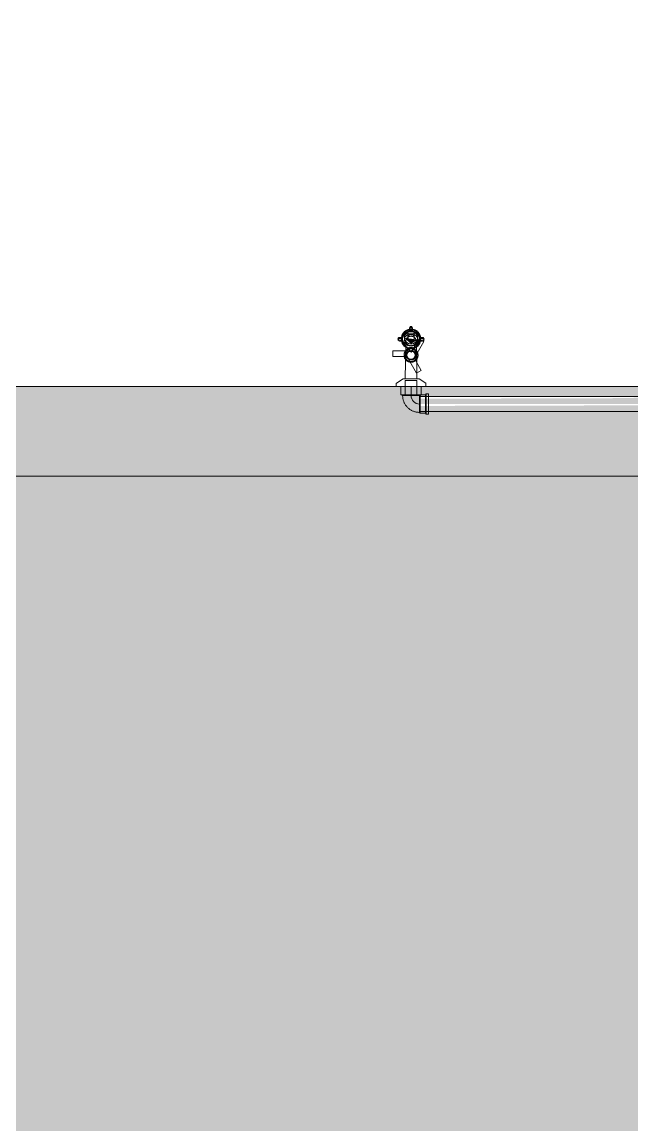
# Model space of a CAD drawing. Header units: metres. Extents: x -1 to 106, y -6 to 62.
# Drawn here: x 38.483 to 39.502, y 3.686 to 5.529 of the extents above; entities that cross this region are included whole.
import ezdxf

# ---------------------------------------------------------------- set-up
doc = ezdxf.new("R2010")
doc.units = ezdxf.units.M
for name, color, linetype, lineweight in [('A-DETL', 7, 'Continuous', 5), ('A-DETL-GENF', 7, 'Continuous', 5), ('ARQ-PAR', 7, 'Continuous', 5), ('P-PIPE', 7, 'Continuous', 5), ('P-PIPE-CNTR', 7, 'Continuous', 5), ('P-SANR-FIXT', 7, 'Continuous', 5)]:
    doc.layers.add(name, color=color, linetype=linetype, lineweight=lineweight)
doc.layers.add('ARQ_1100_BASE_TÉRREO_GARAGEM_dwg', color=7, linetype='Continuous', lineweight=5, true_color=0x767676)

# ---------------------------------------------------------------- blocks, each defined once
blk = doc.blocks.new('Celite_One_Torneira de Parede para Tanque e Jardim_B5007CKCR3 - Torneira de parede - B5007CKCR3-765235-TÉRREO 1_20')
at = {"layer": 'P-SANR-FIXT', "true_color": 0xf4f4f4, "transparency": 33554560}
blk.add_hatch(color=7, dxfattribs=at).paths.add_polyline_path([(39.1326, 4.9907), (39.1432, 4.9983), (39.1216, 5.001)])
at = {"layer": 'P-SANR-FIXT'}
for p, q in [((39.1302, 5.0145), (39.1302, 5.0179)), ((39.1302, 5.0162), (39.1302, 5.0127)), ((39.1302, 5.0127), (39.1302, 5.0145)), ((39.1351, 5.0179), (39.1351, 5.0145)), ((39.1351, 5.0127), (39.1351, 5.0162)), ((39.1351, 5.0145), (39.1351, 5.0127)), ((39.1133, 5.002), (39.1169, 5.002)), ((39.1169, 5.0003), (39.1133, 5.0003)), ((39.1169, 4.9974), (39.1133, 4.9974)), ((39.1133, 4.9957), (39.1169, 4.9957)), ((39.1167, 5.0005), (39.1167, 4.9997)), ((39.1167, 4.998), (39.1167, 4.9977)), ((39.1169, 5.002), (39.1169, 5.0003)), ((39.1169, 4.9957), (39.1169, 4.9974)), ((39.1181, 5.001), (39.1181, 4.9977)), ((39.1271, 5.011), (39.1271, 5.0016)), ((39.1461, 4.9996), (39.1347, 4.9798)), ((39.1381, 5.0016), (39.1381, 5.011)), ((39.1405, 4.9718), (39.1539, 4.9951)), ((39.1539, 4.9951), (39.1461, 4.9996)), ((39.1539, 4.9951), (39.1461, 4.9996)), ((39.1471, 4.9977), (39.1471, 5.001)), ((39.1483, 5.0003), (39.1483, 5.002)), ((39.1483, 5.002), (39.152, 5.002)), ((39.152, 5.0003), (39.1483, 5.0003)), ((39.1483, 4.9974), (39.1483, 4.9957)), ((39.152, 4.9974), (39.1483, 4.9974)), ((39.1483, 4.9957), (39.152, 4.9957)), ((39.1485, 4.9997), (39.1485, 5.0005)), ((39.1485, 4.9977), (39.1485, 4.998)), ((39.129, 4.9792), (39.1021, 4.9792)), ((39.1021, 4.9792), (39.1021, 4.9702)), ((39.1021, 4.9792), (39.1021, 4.9702)), ((39.1302, 4.985), (39.1302, 4.9833)), ((39.1302, 4.9816), (39.1302, 4.985)), ((39.1302, 4.9833), (39.1302, 4.9798)), ((39.1351, 4.9833), (39.1351, 4.985)), ((39.1351, 4.985), (39.1351, 4.9816)), ((39.1351, 4.9798), (39.1351, 4.9833)), ((39.1021, 4.9702), (39.125, 4.9702)), ((39.1284, 4.9655), (39.1418, 4.9423)), ((39.1496, 4.9468), (39.1382, 4.9666)), ((39.1418, 4.9423), (39.1496, 4.9468)), ((39.1418, 4.9423), (39.1496, 4.9468)), ((39.1076, 4.9245), (39.1076, 4.92)), ((39.1193, 4.9326), (39.1081, 4.9253)), ((39.1193, 4.9326), (39.146, 4.9326)), ((39.1193, 4.9326), (39.146, 4.9326)), ((39.1226, 4.93), (39.1226, 4.905)), ((39.1426, 4.93), (39.1226, 4.93)), ((39.1426, 4.93), (39.1226, 4.93)), ((39.1426, 4.905), (39.1426, 4.93)), ((39.1572, 4.9253), (39.146, 4.9326)), ((39.1576, 4.92), (39.1576, 4.9245)), ((39.1576, 4.92), (39.1076, 4.92)), ((39.1076, 4.92), (39.1576, 4.92)), ((39.1096, 4.92), (39.1556, 4.92)), ((39.1096, 4.92), (39.1556, 4.92)), ((39.1226, 4.905), (39.1426, 4.905)), ((39.1226, 4.905), (39.1426, 4.905))]:
    blk.add_line(p, q, dxfattribs=at)
at = {"layer": 'P-SANR-FIXT', "flags": 128}
for points in [[(39.1326, 5.0156), (39.132, 5.0156), (39.1314, 5.0156), (39.1307, 5.0155), (39.1301, 5.0154), (39.1295, 5.0153), (39.1289, 5.0152), (39.1283, 5.015), (39.1277, 5.0149), (39.1271, 5.0147), (39.1265, 5.0144), (39.1259, 5.0142), (39.1254, 5.0139), (39.1248, 5.0137), (39.1243, 5.0134), (39.1237, 5.013), (39.1232, 5.0127), (39.1227, 5.0123), (39.1222, 5.0119), (39.1218, 5.0115), (39.1213, 5.0111), (39.1209, 5.0107), (39.1204, 5.0102), (39.1201, 5.0097), (39.1197, 5.0092), (39.1193, 5.0087), (39.119, 5.0082), (39.1187, 5.0077), (39.1184, 5.0072), (39.1181, 5.0066), (39.1179, 5.006), (39.1176, 5.0055), (39.1174, 5.0049), (39.1173, 5.0043), (39.1171, 5.0037), (39.117, 5.0031), (39.1169, 5.0025), (39.1168, 5.0019), (39.1168, 5.0013), (39.1167, 5.0007), (39.1167, 5.0005)], [(39.1485, 5.0005), (39.1485, 5.0011), (39.1484, 5.0017), (39.1484, 5.0023), (39.1483, 5.0029), (39.1482, 5.0035), (39.148, 5.0041), (39.1479, 5.0047), (39.1477, 5.0053), (39.1474, 5.0059), (39.1472, 5.0065), (39.1469, 5.007), (39.1467, 5.0076), (39.1463, 5.0081), (39.146, 5.0086), (39.1457, 5.0091), (39.1453, 5.0096), (39.1449, 5.0101), (39.1445, 5.0105), (39.144, 5.011), (39.1436, 5.0114), (39.1431, 5.0118), (39.1427, 5.0122), (39.1422, 5.0126), (39.1416, 5.0129), (39.1411, 5.0133), (39.1406, 5.0136), (39.14, 5.0139), (39.1395, 5.0141), (39.1389, 5.0144), (39.1383, 5.0146), (39.1377, 5.0148), (39.1371, 5.015), (39.1365, 5.0152), (39.1359, 5.0153), (39.1353, 5.0154), (39.1347, 5.0155), (39.134, 5.0156), (39.1334, 5.0156), (39.1328, 5.0156), (39.1326, 5.0156)], [(39.1326, 5.0113), (39.1277, 5.0105), (39.1233, 5.0081), (39.1201, 5.0045), (39.1184, 5), (39.1184, 4.9953), (39.1201, 4.9909), (39.1233, 4.9873), (39.1277, 4.9849), (39.1326, 4.9841)], [(39.1226, 4.9326), (39.1237, 4.9893), (39.1239, 4.992), (39.124, 4.9945), (39.124, 4.9962)], [(39.1326, 4.9841), (39.1376, 4.9849), (39.1419, 4.9873), (39.1452, 4.9909), (39.1469, 4.9953), (39.1469, 5), (39.1451, 5.0045), (39.1419, 5.0081), (39.1376, 5.0105), (39.1326, 5.0113)], [(39.1412, 4.9962), (39.1412, 4.995), (39.1414, 4.9924), (39.1416, 4.9887), (39.1418, 4.9854), (39.1422, 4.9704), (39.1425, 4.9418), (39.1426, 4.9326)], [(39.1326, 4.9839), (39.1321, 4.9839), (39.1317, 4.9838), (39.1312, 4.9838), (39.1308, 4.9837), (39.1303, 4.9836), (39.1298, 4.9835), (39.1294, 4.9834), (39.1289, 4.9833), (39.1285, 4.9831), (39.1281, 4.9829), (39.1276, 4.9828), (39.1272, 4.9825), (39.1268, 4.9823), (39.1264, 4.9821), (39.126, 4.9818), (39.1256, 4.9816), (39.1253, 4.9813), (39.1249, 4.981), (39.1246, 4.9807), (39.1242, 4.9803), (39.1239, 4.98), (39.1236, 4.9796), (39.1233, 4.9793), (39.123, 4.9789), (39.1228, 4.9785), (39.1225, 4.9781), (39.1223, 4.9777), (39.1221, 4.9773), (39.1219, 4.9768), (39.1217, 4.9764), (39.1216, 4.976), (39.1214, 4.9755), (39.1213, 4.9751), (39.1212, 4.9746), (39.1211, 4.9742), (39.121, 4.9737), (39.121, 4.9732), (39.1209, 4.9728), (39.1209, 4.9723), (39.1209, 4.9718), (39.1209, 4.9714), (39.121, 4.9709), (39.121, 4.9704), (39.1211, 4.97), (39.1212, 4.9695), (39.1213, 4.9691), (39.1215, 4.9686), (39.1216, 4.9682), (39.1218, 4.9677), (39.122, 4.9673), (39.1222, 4.9669), (39.1224, 4.9665), (39.1226, 4.9661), (39.1229, 4.9657), (39.1232, 4.9653), (39.1234, 4.9649), (39.1237, 4.9646), (39.1241, 4.9642), (39.1244, 4.9639), (39.1247, 4.9635), (39.1251, 4.9632), (39.1254, 4.9629), (39.1258, 4.9627), (39.1262, 4.9624), (39.1266, 4.9621), (39.127, 4.9619), (39.1274, 4.9617), (39.1278, 4.9615), (39.1283, 4.9613), (39.1287, 4.9611), (39.1291, 4.961), (39.1296, 4.9609), (39.13, 4.9608), (39.1305, 4.9607), (39.131, 4.9606), (39.1314, 4.9605), (39.1319, 4.9605), (39.1324, 4.9605), (39.1326, 4.9605)], [(39.1326, 4.9605), (39.1331, 4.9605), (39.1336, 4.9605), (39.134, 4.9606), (39.1345, 4.9606), (39.1349, 4.9607), (39.1354, 4.9608), (39.1359, 4.9609), (39.1363, 4.9611), (39.1367, 4.9612), (39.1372, 4.9614), (39.1376, 4.9616), (39.138, 4.9618), (39.1384, 4.962), (39.1388, 4.9623), (39.1392, 4.9625), (39.1396, 4.9628), (39.14, 4.9631), (39.1403, 4.9634), (39.1407, 4.9637), (39.141, 4.964), (39.1413, 4.9644), (39.1416, 4.9647), (39.1419, 4.9651), (39.1422, 4.9655), (39.1425, 4.9658), (39.1427, 4.9662), (39.1429, 4.9667), (39.1431, 4.9671), (39.1433, 4.9675), (39.1435, 4.9679), (39.1437, 4.9684), (39.1438, 4.9688), (39.144, 4.9693), (39.1441, 4.9697), (39.1441, 4.9702), (39.1442, 4.9706), (39.1443, 4.9711), (39.1443, 4.9716), (39.1443, 4.972), (39.1443, 4.9725), (39.1443, 4.973), (39.1442, 4.9734), (39.1442, 4.9739), (39.1441, 4.9744), (39.144, 4.9748), (39.1439, 4.9753), (39.1438, 4.9757), (39.1436, 4.9762), (39.1434, 4.9766), (39.1433, 4.977), (39.1431, 4.9775), (39.1428, 4.9779), (39.1426, 4.9783), (39.1423, 4.9787), (39.1421, 4.9791), (39.1418, 4.9794), (39.1415, 4.9798), (39.1412, 4.9801), (39.1409, 4.9805), (39.1405, 4.9808), (39.1402, 4.9811), (39.1398, 4.9814), (39.1394, 4.9817), (39.139, 4.9819), (39.1386, 4.9822), (39.1382, 4.9824), (39.1378, 4.9826), (39.1374, 4.9828), (39.137, 4.983), (39.1365, 4.9832), (39.1361, 4.9833), (39.1356, 4.9835), (39.1352, 4.9836), (39.1347, 4.9837), (39.1343, 4.9838), (39.1338, 4.9838), (39.1333, 4.9838), (39.1329, 4.9839), (39.1326, 4.9839)], [(39.1076, 4.9245), (39.1076, 4.9245), (39.1076, 4.9245), (39.1076, 4.9246), (39.1076, 4.9246), (39.1076, 4.9247), (39.1076, 4.9247), (39.1077, 4.9247), (39.1077, 4.9248), (39.1077, 4.9248), (39.1077, 4.9248), (39.1077, 4.9249), (39.1077, 4.9249), (39.1077, 4.925), (39.1078, 4.925), (39.1078, 4.925), (39.1078, 4.9251), (39.1078, 4.9251), (39.1079, 4.9251), (39.1079, 4.9251), (39.1079, 4.9252), (39.1079, 4.9252), (39.108, 4.9252), (39.108, 4.9253), (39.108, 4.9253), (39.1081, 4.9253)], [(39.1572, 4.9253), (39.1572, 4.9253), (39.1572, 4.9252), (39.1573, 4.9252), (39.1573, 4.9252), (39.1573, 4.9252), (39.1573, 4.9251), (39.1574, 4.9251), (39.1574, 4.9251), (39.1574, 4.925), (39.1574, 4.925), (39.1575, 4.925), (39.1575, 4.9249), (39.1575, 4.9249), (39.1575, 4.9249), (39.1575, 4.9248), (39.1576, 4.9248), (39.1576, 4.9248), (39.1576, 4.9247), (39.1576, 4.9247), (39.1576, 4.9247), (39.1576, 4.9246), (39.1576, 4.9246), (39.1576, 4.9245), (39.1576, 4.9245), (39.1576, 4.9245)]]:
    blk.add_lwpolyline(points, dxfattribs=at)
at = {"layer": 'P-SANR-FIXT'}
for radius, start, end in [(0.0117, 90, 270), (0.00787, 0, 180), (0.00787, 0, 180), (0.00787, 0, 180), (0.00787, 0, 180), (0.007, 90, 180), (0.007, 0, 180), (0.00681, 0, 180), (0.0117, 270, 90), (0.007, 360, 90), (0.00787, 180, 0), (0.00787, 180, 0), (0.00787, 180, 0), (0.00787, 180, 0), (0.007, 180, 270), (0.007, 180, 0), (0.00681, 180, 0), (0.007, 270, 360)]:
    blk.add_arc((39.1326, 4.9722), radius, start, end, dxfattribs=at)
for centre, major_axis, start_param, end_param in [((39.1326, 5.001), (0.0145, 0), 1.570866, 4.71232), ((39.1326, 5.011), (0.0055, 0), 0, 3.141593), ((39.1326, 5.0179), (0.00246, 0), 0, 3.141593), ((39.1326, 5.0162), (0.00246, 0), 0, 3.141593), ((39.1326, 4.9997), (0.0159, 0), 1.570866, 1.726714), ((39.1326, 4.998), (0.0159, 0), 1.570866, 1.726714), ((39.1326, 4.9997), (0.0159, 0), 1.414879, 1.570739), ((39.1326, 5.001), (-0.0145, 0), 1.570866, 4.71232), ((39.1326, 4.998), (0.0159, 0), 1.414879, 1.570739), ((39.1133, 4.9997), (0.00246, 0), 1.570796, 4.712389), ((39.1133, 4.998), (0.00246, 0), 1.570796, 4.712389), ((39.1326, 4.9977), (-0.0159, 0), 4.712458, 7.853912), ((39.1326, 4.9997), (0.0159, 0), 2.985673, 3.141526), ((39.1326, 4.998), (0.0159, 0), 2.985673, 3.141526), ((39.1326, 4.9997), (0.0159, 0), 3.141593, 3.297379), ((39.1326, 4.998), (0.0159, 0), 3.141593, 3.297379), ((39.1326, 5.001), (0.011, 0), 0, 3.141593), ((39.1326, 5.001), (0.011, 0), 0, 3.141593), ((39.1326, 4.9977), (0.011, 0), 0, 3.141593), ((39.1326, 4.9977), (0.011, 0), 0, 3.141593), ((39.1326, 5.001), (0.011, 0), 3.141593, 6.283185), ((39.1326, 5.001), (0.011, 0), 3.141593, 6.283185), ((39.1326, 4.9977), (0.011, 0), 3.141593, 6.283185), ((39.1326, 4.9977), (0.011, 0), 3.141593, 6.283185), ((39.1326, 5.011), (0.0055, 0), 3.141593, 6.283185), ((39.1326, 5.0016), (0.0055, 0), 0, 3.141593), ((39.1326, 4.9977), (-0.0159, 0), 1.570866, 4.71232), ((39.1326, 5.0016), (0.0055, 0), 6.021386, 6.283185), ((39.1326, 4.9997), (0.0159, 0), 0, 0.155787), ((39.1326, 4.998), (0.0159, 0), 0, 0.155787), ((39.1326, 4.9997), (0.0159, 0), 6.127266, 6.283119), ((39.1326, 4.998), (0.0159, 0), 6.127266, 6.283119), ((39.152, 4.9997), (0.00246, 0), 4.712389, 7.853982), ((39.152, 4.998), (0.00246, 0), 4.712389, 7.853982), ((39.1326, 4.9997), (0.0159, 0), 4.556339, 4.712332), ((39.1326, 4.998), (0.0159, 0), 4.556339, 4.712332), ((39.1326, 4.9816), (0.00246, 0), 3.141593, 6.283185), ((39.1326, 4.9798), (0.00246, 0), 3.141593, 6.283185), ((39.1326, 4.9997), (0.0159, 0), 4.712458, 4.868173), ((39.1326, 4.998), (0.0159, 0), 4.712458, 4.868173)]:
    blk.add_ellipse(centre, major_axis=major_axis, ratio=0.939693, start_param=start_param, end_param=end_param, dxfattribs=at)
at = {"layer": 'P-SANR-FIXT', "color": 8, "true_color": 0x7a7a7a}
blk.add_ellipse((39.1326, 5.0016), major_axis=(0.0055, 0), ratio=0.939693, start_param=3.141593, end_param=6.021386, dxfattribs=at)
at = {"layer": 'P-SANR-FIXT'}
for points, knots in [([(39.1326, 5.0038), (39.1316, 5.0038), (39.1296, 5.0035), (39.127, 5.0021), (39.125, 4.9999), (39.124, 4.9973), (39.124, 4.9945), (39.1249, 4.9923), (39.1259, 4.991), (39.1265, 4.9903), (39.1271, 4.9898), (39.1277, 4.9894), (39.1285, 4.9889), (39.1297, 4.9884), (39.1311, 4.9881), (39.1321, 4.988), (39.1326, 4.988)], [0, 0, 0, 0, 0.111111, 0.222222, 0.333333, 0.444444, 0.555556, 0.666667, 0.722222, 0.75, 0.777778, 0.805556, 0.833333, 0.888889, 0.944444, 1, 1, 1, 1]), ([(39.1326, 4.988), (39.1331, 4.988), (39.1341, 4.9881), (39.1356, 4.9884), (39.1367, 4.9889), (39.1376, 4.9894), (39.1381, 4.9898), (39.1387, 4.9903), (39.1394, 4.991), (39.1404, 4.9923), (39.1412, 4.9945), (39.1412, 4.9973), (39.1402, 4.9999), (39.1383, 5.0021), (39.1356, 5.0035), (39.1336, 5.0038), (39.1326, 5.0038)], [0, 0, 0, 0, 0.055556, 0.111111, 0.166667, 0.194444, 0.222222, 0.25, 0.277778, 0.333333, 0.444444, 0.555556, 0.666667, 0.777778, 0.888889, 1, 1, 1, 1]), ([(39.1326, 4.9615), (39.1319, 4.9615), (39.1309, 4.9616), (39.1298, 4.9619), (39.1292, 4.9621), (39.1288, 4.9623), (39.1284, 4.9625), (39.1278, 4.9628), (39.1272, 4.9632), (39.1266, 4.9636), (39.1263, 4.9639), (39.1261, 4.9641), (39.1259, 4.9643), (39.1258, 4.9644), (39.1256, 4.9646), (39.1253, 4.965), (39.1249, 4.9654), (39.1247, 4.9659), (39.1245, 4.9662), (39.1243, 4.9665), (39.1242, 4.9667), (39.1241, 4.9669), (39.124, 4.9671), (39.1239, 4.9673), (39.1238, 4.9676), (39.1237, 4.968), (39.1235, 4.9685), (39.1234, 4.969), (39.1233, 4.9694), (39.1233, 4.9697), (39.1232, 4.9699), (39.1232, 4.9702), (39.1232, 4.9705), (39.1231, 4.9708), (39.1231, 4.9713), (39.1231, 4.972), (39.1231, 4.9727), (39.1231, 4.9732), (39.1232, 4.9735), (39.1232, 4.9738), (39.1232, 4.974), (39.1233, 4.9743), (39.1234, 4.9748), (39.1235, 4.9753), (39.1236, 4.9759), (39.1237, 4.9763), (39.1238, 4.9766), (39.1239, 4.9769), (39.124, 4.9771), (39.1241, 4.9773), (39.1242, 4.9775), (39.1244, 4.9778), (39.1246, 4.9782), (39.1249, 4.9786), (39.1252, 4.9791), (39.1255, 4.9794), (39.1257, 4.9797), (39.1259, 4.9799), (39.1262, 4.9801), (39.1266, 4.9805), (39.1272, 4.981), (39.1279, 4.9815), (39.1288, 4.9819), (39.1297, 4.9822), (39.1309, 4.9826), (39.1319, 4.9827), (39.1326, 4.9827)], [-1, -1, -1, -1, -0.944444, -0.916667, -0.902778, -0.888889, -0.875, -0.861111, -0.833333, -0.805556, -0.791667, -0.784722, -0.777778, -0.770833, -0.763889, -0.75, -0.722222, -0.708333, -0.694444, -0.680556, -0.673611, -0.666667, -0.659722, -0.652778, -0.638889, -0.625, -0.611111, -0.583333, -0.569444, -0.5625, -0.555556, -0.548611, -0.541667, -0.527778, -0.513889, -0.5, -0.472222, -0.458333, -0.451389, -0.444444, -0.4375, -0.430556, -0.416667, -0.388889, -0.375, -0.361111, -0.347222, -0.340278, -0.333333, -0.326389, -0.319444, -0.305556, -0.291667, -0.277778, -0.25, -0.236111, -0.229167, -0.222222, -0.208333, -0.194444, -0.166667, -0.138889, -0.111111, -0.083333, -0.055556, 0, 0, 0, 0]), ([(39.129, 4.9792), (39.129, 4.9792), (39.1289, 4.9791), (39.1288, 4.9791), (39.1287, 4.979), (39.1286, 4.9789), (39.1284, 4.9788), (39.1282, 4.9787), (39.1281, 4.9786), (39.128, 4.9785), (39.1278, 4.9784), (39.1276, 4.9782), (39.1273, 4.978), (39.1269, 4.9776), (39.1265, 4.9771), (39.1261, 4.9766), (39.1259, 4.9763), (39.1257, 4.976), (39.1255, 4.9756), (39.1254, 4.9752), (39.1252, 4.9749), (39.1251, 4.9744), (39.1249, 4.9738), (39.1248, 4.973), (39.1247, 4.9725), (39.1247, 4.9722)], [-1, -1, -1, -1, -0.930556, -0.895833, -0.878472, -0.861111, -0.826389, -0.791667, -0.774306, -0.756944, -0.722222, -0.6875, -0.652778, -0.583333, -0.513889, -0.444444, -0.416667, -0.388889, -0.333333, -0.305556, -0.277778, -0.222222, -0.166667, -0.111111, 0, 0, 0, 0]), ([(39.1247, 4.9722), (39.1247, 4.9724), (39.1248, 4.9728), (39.1248, 4.9734), (39.1249, 4.9738), (39.125, 4.9742), (39.1251, 4.9745), (39.1252, 4.9748), (39.1253, 4.9751), (39.1255, 4.9755), (39.1256, 4.9758), (39.1258, 4.9761), (39.1261, 4.9765), (39.1264, 4.977), (39.1267, 4.9774), (39.1271, 4.9778), (39.1274, 4.978), (39.1276, 4.9782), (39.1278, 4.9784), (39.128, 4.9785), (39.1281, 4.9786), (39.1283, 4.9788), (39.1285, 4.9789), (39.1286, 4.979), (39.1287, 4.979), (39.1288, 4.9791), (39.1289, 4.9791), (39.129, 4.9792), (39.129, 4.9792)], [-1, -1, -1, -1, -0.916667, -0.875, -0.833333, -0.791667, -0.770833, -0.75, -0.708333, -0.666667, -0.638889, -0.611111, -0.555556, -0.5, -0.444444, -0.388889, -0.333333, -0.305556, -0.277778, -0.25, -0.222222, -0.194444, -0.166667, -0.138889, -0.111111, -0.083333, -0.055556, 0, 0, 0, 0]), ([(39.1326, 4.9827), (39.1333, 4.9827), (39.1343, 4.9826), (39.1356, 4.9822), (39.1365, 4.9819), (39.1373, 4.9815), (39.1381, 4.981), (39.1387, 4.9805), (39.139, 4.9802), (39.1392, 4.98), (39.1394, 4.9798), (39.1395, 4.9797), (39.1397, 4.9794), (39.14, 4.9791), (39.1404, 4.9786), (39.1406, 4.9782), (39.1408, 4.9778), (39.141, 4.9775), (39.1411, 4.9773), (39.1412, 4.9771), (39.1413, 4.9769), (39.1414, 4.9766), (39.1415, 4.9763), (39.1416, 4.9759), (39.1418, 4.9753), (39.1419, 4.9748), (39.142, 4.9743), (39.142, 4.974), (39.142, 4.9738), (39.1421, 4.9735), (39.1421, 4.9732), (39.1421, 4.9727), (39.1422, 4.972), (39.1421, 4.9713), (39.1421, 4.9708), (39.1421, 4.9705), (39.142, 4.9702), (39.142, 4.9699), (39.142, 4.9697), (39.1419, 4.9694), (39.1418, 4.969), (39.1417, 4.9685), (39.1416, 4.968), (39.1414, 4.9676), (39.1413, 4.9673), (39.1412, 4.9671), (39.1411, 4.9669), (39.141, 4.9667), (39.1409, 4.9665), (39.1408, 4.9662), (39.1406, 4.9659), (39.1403, 4.9654), (39.14, 4.965), (39.1397, 4.9646), (39.1395, 4.9644), (39.1393, 4.9643), (39.1392, 4.9641), (39.139, 4.9639), (39.1386, 4.9636), (39.138, 4.9632), (39.1374, 4.9628), (39.1369, 4.9625), (39.1364, 4.9623), (39.136, 4.9621), (39.1354, 4.9619), (39.1343, 4.9616), (39.1333, 4.9615), (39.1326, 4.9615)], [-1, -1, -1, -1, -0.944444, -0.916667, -0.888889, -0.861111, -0.833333, -0.805556, -0.791667, -0.784722, -0.777778, -0.770833, -0.763889, -0.75, -0.722222, -0.708333, -0.694444, -0.680556, -0.673611, -0.666667, -0.659722, -0.652778, -0.638889, -0.625, -0.611111, -0.583333, -0.569444, -0.5625, -0.555556, -0.548611, -0.541667, -0.527778, -0.5, -0.486111, -0.472222, -0.458333, -0.451389, -0.444444, -0.4375, -0.430556, -0.416667, -0.388889, -0.375, -0.361111, -0.347222, -0.340278, -0.333333, -0.326389, -0.319444, -0.305556, -0.291667, -0.277778, -0.25, -0.236111, -0.229167, -0.222222, -0.215278, -0.208333, -0.194444, -0.166667, -0.138889, -0.125, -0.111111, -0.097222, -0.083333, -0.055556, 0, 0, 0, 0]), ([(39.1347, 4.9798), (39.1347, 4.9798), (39.1348, 4.9797), (39.135, 4.9797), (39.1353, 4.9796), (39.1359, 4.9794), (39.1366, 4.979), (39.1372, 4.9786), (39.1376, 4.9783), (39.138, 4.978), (39.1383, 4.9776), (39.1387, 4.9772), (39.1389, 4.9769), (39.1391, 4.9766), (39.1393, 4.9763), (39.1395, 4.976), (39.1397, 4.9756), (39.1398, 4.9753), (39.14, 4.9749), (39.1402, 4.9743), (39.1403, 4.9737), (39.1404, 4.9731), (39.1405, 4.9726), (39.1405, 4.9723), (39.1405, 4.9722)], [-1, -1, -1, -1, -0.916667, -0.875, -0.833333, -0.75, -0.666667, -0.611111, -0.583333, -0.555556, -0.5, -0.472222, -0.444444, -0.416667, -0.388889, -0.361111, -0.333333, -0.305556, -0.277778, -0.222222, -0.166667, -0.111111, -0.055556, 0, 0, 0, 0]), ([(39.1405, 4.9722), (39.1405, 4.9725), (39.1405, 4.9732), (39.1402, 4.9742), (39.14, 4.9749), (39.1398, 4.9754), (39.1395, 4.9759), (39.1393, 4.9764), (39.139, 4.9768), (39.1388, 4.977), (39.1384, 4.9775), (39.138, 4.9779), (39.1376, 4.9783), (39.1372, 4.9786), (39.1367, 4.9789), (39.1362, 4.9792), (39.1355, 4.9795), (39.1349, 4.9797), (39.1347, 4.9798), (39.1347, 4.9798)], [-1, -1, -1, -1, -0.861111, -0.791667, -0.722222, -0.6875, -0.652778, -0.583333, -0.565972, -0.548611, -0.513889, -0.444444, -0.416667, -0.388889, -0.333333, -0.277778, -0.222222, -0.111111, 0, 0, 0, 0]), ([(39.1284, 4.9655), (39.1284, 4.9655), (39.1285, 4.9655), (39.1287, 4.9654), (39.1288, 4.9653), (39.1289, 4.9653), (39.129, 4.9652), (39.1291, 4.9651), (39.1293, 4.965), (39.1296, 4.9649), (39.1298, 4.9648), (39.1299, 4.9648), (39.1301, 4.9647), (39.1303, 4.9646), (39.1307, 4.9645), (39.1313, 4.9644), (39.1319, 4.9643), (39.1324, 4.9643), (39.1329, 4.9643), (39.1333, 4.9643), (39.1337, 4.9644), (39.1341, 4.9644), (39.1345, 4.9645), (39.1349, 4.9646), (39.1355, 4.9648), (39.1361, 4.9651), (39.1367, 4.9654), (39.1372, 4.9658), (39.1376, 4.9661), (39.1379, 4.9664), (39.1381, 4.9665), (39.1382, 4.9666), (39.1382, 4.9666)], [-1, -1, -1, -1, -0.944444, -0.916667, -0.902778, -0.888889, -0.875, -0.861111, -0.833333, -0.805556, -0.791667, -0.777778, -0.763889, -0.75, -0.722222, -0.666667, -0.611111, -0.583333, -0.555556, -0.527778, -0.5, -0.472222, -0.444444, -0.416667, -0.388889, -0.333333, -0.277778, -0.222222, -0.166667, -0.111111, -0.055556, 0, 0, 0, 0]), ([(39.1382, 4.9666), (39.1382, 4.9666), (39.1381, 4.9665), (39.1379, 4.9663), (39.1376, 4.9661), (39.1373, 4.9659), (39.137, 4.9656), (39.1365, 4.9653), (39.136, 4.9651), (39.1355, 4.9648), (39.1349, 4.9646), (39.1344, 4.9645), (39.1338, 4.9644), (39.1333, 4.9643), (39.1329, 4.9643), (39.1327, 4.9643), (39.1324, 4.9643), (39.1319, 4.9643), (39.1313, 4.9644), (39.1307, 4.9645), (39.1303, 4.9646), (39.1301, 4.9647), (39.1299, 4.9648), (39.1298, 4.9648), (39.1296, 4.9649), (39.1293, 4.965), (39.1291, 4.9651), (39.129, 4.9652), (39.1289, 4.9653), (39.1288, 4.9653), (39.1287, 4.9654), (39.1285, 4.9655), (39.1284, 4.9655), (39.1284, 4.9655)], [-1, -1, -1, -1, -0.916667, -0.875, -0.833333, -0.791667, -0.75, -0.708333, -0.666667, -0.611111, -0.583333, -0.555556, -0.5, -0.472222, -0.444444, -0.430556, -0.416667, -0.388889, -0.333333, -0.277778, -0.25, -0.236111, -0.222222, -0.208333, -0.194444, -0.166667, -0.138889, -0.125, -0.111111, -0.097222, -0.083333, -0.055556, 0, 0, 0, 0]), ([(39.1326, 4.9326), (39.1311, 4.9326), (39.129, 4.9326), (39.1265, 4.9326), (39.1249, 4.9326), (39.1237, 4.9326), (39.123, 4.9326), (39.1227, 4.9326), (39.1226, 4.9326), (39.1227, 4.9326), (39.1232, 4.9326), (39.1239, 4.9326), (39.1249, 4.9326), (39.1262, 4.9326), (39.1276, 4.9326), (39.1297, 4.9326), (39.1314, 4.9326), (39.1326, 4.9326)], [-1, -1, -1, -1, -0.861111, -0.791667, -0.722222, -0.652778, -0.583333, -0.548611, -0.513889, -0.444444, -0.388889, -0.333333, -0.277778, -0.222222, -0.166667, -0.111111, 0, 0, 0, 0]), ([(39.1326, 4.9326), (39.1341, 4.9326), (39.1362, 4.9326), (39.1388, 4.9326), (39.1403, 4.9326), (39.1415, 4.9326), (39.1422, 4.9326), (39.1425, 4.9326), (39.1426, 4.9326), (39.1425, 4.9326), (39.142, 4.9326), (39.1413, 4.9326), (39.1403, 4.9326), (39.1391, 4.9326), (39.1376, 4.9326), (39.136, 4.9326), (39.1344, 4.9326), (39.1332, 4.9326), (39.1326, 4.9326)], [-1, -1, -1, -1, -0.861111, -0.791667, -0.722222, -0.652778, -0.583333, -0.548611, -0.513889, -0.444444, -0.388889, -0.333333, -0.277778, -0.222222, -0.166667, -0.111111, -0.055556, 0, 0, 0, 0])]:
    blk.add_open_spline(points, degree=3, knots=knots, dxfattribs=at)
for points in [[(39.125, 4.9702), (39.125, 4.9702), (39.125, 4.9703), (39.1249, 4.9707), (39.1248, 4.9713), (39.1247, 4.9719), (39.1247, 4.9722)], [(39.1247, 4.9722), (39.1247, 4.9719), (39.1248, 4.9713), (39.1249, 4.9707), (39.125, 4.9703), (39.125, 4.9702), (39.125, 4.9702)], [(39.1405, 4.9718), (39.1405, 4.9718), (39.1405, 4.9719), (39.1405, 4.9721), (39.1405, 4.9722)], [(39.1405, 4.9722), (39.1405, 4.9721), (39.1405, 4.9719), (39.1405, 4.9718), (39.1405, 4.9718)]]:
    blk.add_open_spline(points, degree=3, dxfattribs=at)
blk = doc.blocks.new('Joelho 90 com Bucha de Latao - Agua Fria_Soldavel - MEP - Tigre - Standard-V7-TÉRREO 1_20')
at = {"layer": 'P-PIPE'}
for p, q in [((-0.017, 0.0294), (-0.017, 0.0254)), ((-0.012, 0.0294), (-0.017, 0.0294)), ((0.017, 0.0294), (-0.017, 0.0294)), ((-0.017, 0.0254), (-0.0151, 0.0244)), ((-0.017, 0.0254), (0.017, 0.0254)), ((-0.017, 0.0254), (-0.013, 0.0254)), ((-0.0151, 0.0244), (-0.0151, 0.0164)), ((-0.0151, 0.0244), (0.0151, 0.0244)), ((-0.0151, 0.0244), (-0.0116, 0.0244)), ((-0.0125, 0.0294), (0.0125, 0.0294)), ((0.0116, 0.0244), (0.0151, 0.0244)), ((0.017, 0.0294), (0.012, 0.0294)), ((0.013, 0.0254), (0.017, 0.0254)), ((0.0151, 0.0244), (0.017, 0.0254)), ((0.0151, 0.0153), (0.0151, 0.0244)), ((0.017, 0.0254), (0.017, 0.0294)), ((-0.0254, 0.017), (-0.0294, 0.017)), ((-0.0294, 0.017), (-0.0294, -0.017)), ((-0.0294, 0.017), (-0.0294, -0.017)), ((-0.0294, 0.0125), (-0.0294, -0.0125)), ((-0.0294, 0.0125), (-0.0294, -0.0125)), ((-0.0244, 0.017), (-0.0254, 0.017)), ((-0.0153, 0.017), (-0.0244, 0.017)), ((-0.0153, -0.017), (-0.0153, 0.017)), ((-0.0153, -0.017), (-0.0153, 0.017)), ((-0.0151, 0.0164), (-0.0153, 0.017)), ((-0.0153, 0.017), (-0.0153, -0.017)), ((-0.0153, 0.017), (-0.0153, -0.017)), ((-0.0153, 0.0125), (-0.0153, -0.0125)), ((-0.0153, 0.0125), (-0.0153, -0.0125)), ((-0.0148, 0.0153), (-0.0131, 0.0153)), ((-0.0148, 0.0153), (0.0151, 0.0153)), ((-0.0143, 0.014), (-0.0146, 0.0148)), ((-0.0146, 0.0148), (-0.014, 0.0143)), ((-0.0143, -0.014), (-0.0143, 0.014)), ((-0.0143, -0.014), (-0.0143, 0.014)), ((-0.0143, 0.014), (-0.0143, -0.014)), ((-0.0143, 0.014), (-0.0143, -0.014)), ((-0.014, 0.0143), (0.014, 0.0143)), ((-0.014, 0.0143), (0.014, 0.0143)), ((0.014, 0.0143), (-0.014, 0.0143)), ((0.014, 0.0143), (-0.014, 0.0143)), ((0.0125, 0.0153), (-0.0125, 0.0153)), ((0.012, 0.0153), (0.0151, 0.0153)), ((0.014, 0.0143), (0.0151, 0.0153)), ((-0.0294, -0.017), (-0.0254, -0.017)), ((-0.0254, -0.017), (-0.0244, -0.017)), ((-0.0244, -0.017), (-0.0153, -0.017)), ((-0.0153, -0.017), (-0.0143, -0.014))]:
    blk.add_line(p, q, dxfattribs=at)
at = {"layer": 'P-PIPE', "flags": 128}
blk.add_lwpolyline([(-0.0143, -0.014), (-0.0132, -0.014), (-0.012, -0.0139), (-0.0109, -0.0138), (-0.0098, -0.0137), (-0.0087, -0.0135), (-0.0076, -0.0132), (-0.0065, -0.0129), (-0.0054, -0.0126), (-0.0043, -0.0122), (-0.0033, -0.0118), (-0.0022, -0.0113), (-0.0012, -0.0108), (-0.0002, -0.0103), (0.0008, -0.0097), (0.0017, -0.0091), (0.0026, -0.0084), (0.0035, -0.0077), (0.0044, -0.007), (0.0052, -0.0062), (0.006, -0.0054), (0.0068, -0.0046), (0.0075, -0.0038), (0.0082, -0.0029), (0.0089, -0.002), (0.0095, -0.001), (0.0101, 0), (0.0107, 0.0009), (0.0112, 0.002), (0.0117, 0.003), (0.0121, 0.004), (0.0125, 0.0051), (0.0129, 0.0062), (0.0132, 0.0073), (0.0134, 0.0084), (0.0136, 0.0095), (0.0138, 0.0106), (0.0139, 0.0117), (0.014, 0.0129), (0.014, 0.014), (0.014, 0.0143)], dxfattribs=at)
at = {"layer": 'P-PIPE'}
for points in [[(-0.0151, 0.0164), (-0.0151, 0.0164), (-0.015, 0.0162), (-0.0149, 0.0156), (-0.0148, 0.0153)], [(-0.0148, 0.0153), (-0.0149, 0.0156), (-0.015, 0.0162), (-0.0151, 0.0164), (-0.0151, 0.0164)], [(-0.0148, 0.0153), (-0.0147, 0.0151), (-0.0146, 0.0149), (-0.0146, 0.0148), (-0.0146, 0.0148)], [(-0.0146, 0.0148), (-0.0146, 0.0148), (-0.0146, 0.0149), (-0.0147, 0.0151), (-0.0148, 0.0153)]]:
    blk.add_open_spline(points, degree=3, dxfattribs=at)
blk = doc.blocks.new('ARQ_1100_BASE_TÉRREO_GARAGEM_dwg-3696053-TÉRREO 1_20')
at = {"layer": 'ARQ-PAR', "color": 253, "true_color": 0xaaaaaa, "flags": 128}
blk.add_lwpolyline([(39.1826, 4.92), (41.7326, 4.92), (41.7326, 4.77), (36.4826, 4.77), (36.4826, 4.92)], close=True, dxfattribs=at)

msp = doc.modelspace()

# ---------------------------------------------------------------- hatches: boundary and pattern name
at = {"layer": 'A-DETL-GENF', "true_color": 0xd5ffff}
h = msp.add_hatch(color=7, dxfattribs=at)
h.paths.add_polyline_path([(34.0326, 0), (44.0826, 0), (44.0826, 4.92), (34.0326, 4.92), (34.0326, 0.2)])
h.paths.add_polyline_path([(39.6826, 0.2), (39.6826, 1.1467), (41.1826, 1.1467), (41.1252, 0.7726), (41.1252, 0.7564), (41.1826, 0.7564), (41.1826, 0.6932), (41.0345, 0.6811), (41.1826, 0.6689), (41.1826, 0.5961), (41.1652, 0.6029), (41.1252, 0.6029), (41.1252, 0.5559), (41.1826, 0.5593), (41.1826, 0.2), (40.723, 0.2)])
h.paths.add_polyline_path([(41.2129, 0.3379), (41.2073, 0.3454), (41.2073, 0.3557), (41.2207, 0.3588), (41.2236, 0.3519), (41.2224, 0.3402), (41.2135, 0.3387)])
h.paths.add_polyline_path([(41.204, 0.397), (41.2098, 0.6841), (41.2282, 0.6841), (41.225, 0.397), (41.2053, 0.397)])
h.paths.add_polyline_path([(41.2196, 0.687), (41.2053, 0.6938), (41.2051, 0.7019), (41.2073, 0.7079), (41.2257, 0.7095), (41.2199, 0.6879)])
h.paths.add_polyline_path([(41.2193, 0.7159), (41.2036, 0.7159), (41.2085, 1.7036), (41.2036, 1.7083), (41.2021, 1.7208), (41.213, 1.7335), (41.2302, 1.728), (41.2325, 1.7151), (41.2261, 1.7073), (41.2286, 1.7031), (41.225, 0.7159), (41.2196, 0.7159)])
h.paths.add_polyline_path([(42.6461, 0.7501), (42.5156, 0.753), (42.4951, 0.7615), (42.4626, 0.796), (42.4526, 0.8351), (42.4572, 1.0123), (42.4708, 1.0578), (42.5096, 1.1204), (42.5227, 1.1367), (42.4615, 1.1641), (42.4428, 1.1876), (42.4384, 1.22), (42.4478, 1.2455), (42.4746, 1.2673), (42.5429, 1.2956), (42.6461, 1.316), (42.6976, 1.3201), (42.8046, 1.307), (42.8576, 1.2934), (42.9337, 1.2576), (42.9542, 1.232), (42.9568, 1.2021), (42.9426, 1.1728), (42.9202, 1.1564), (42.876, 1.1323), (42.9023, 1.0998), (42.9326, 1.0303), (42.9394, 0.9982), (42.9426, 0.9306), (42.9397, 0.8131), (42.9312, 0.7926), (42.9001, 0.7615), (42.8576, 0.7501), (42.6976, 0.7501)])
h.paths.add_polyline_path([(41.1826, 0.796), (41.1652, 0.8028), (41.1252, 0.8063), (41.1826, 1.1467), (41.1826, 0.8028)])
h.paths.add_polyline_path([(42.9677, 0.8476), (42.9516, 0.8627), (42.9326, 1.1336), (42.9621, 1.1281), (42.9857, 1.0644), (43.0008, 0.9982), (43.0073, 0.9306), (43.0008, 0.8585), (42.9912, 0.8492)])
h.paths.add_polyline_path([(42.4275, 0.8476), (42.404, 0.8492), (42.3901, 0.8627), (42.3879, 0.9306), (42.3944, 0.9982), (42.4095, 1.0644), (42.4331, 1.1281), (42.4624, 1.1304), (42.4435, 0.8615), (42.4294, 0.8492)])
h.paths.add_polyline_path([(39.9336, 1.1567), (39.6826, 1.1567), (39.6826, 2.85), (39.7826, 2.85), (39.7826, 2.7), (39.8076, 2.7001), (39.8076, 2.7358), (39.8176, 2.7358), (39.8176, 2.7), (39.8076, 2.7), (39.8076, 2.1001), (39.8476, 2.1001), (39.8499, 2.7), (40.4076, 2.7), (40.4076, 2.7359), (40.4176, 2.7359), (40.4232, 2.7), (40.7326, 2.7), (40.7326, 1.9), (41.1728, 1.9), (41.1826, 1.9164), (41.1826, 1.1567), (40.3557, 1.1567)])
h.paths.add_polyline_path([(40.6535, 1.353), (40.6212, 1.3809), (40.5943, 1.4175), (40.5756, 1.4765), (40.5746, 1.5156), (40.5807, 1.5495), (40.6005, 1.592), (40.6407, 1.6371), (40.6771, 1.6605), (40.7277, 1.6757), (40.7538, 1.6838), (41.0336, 1.686), (41.0336, 1.7044), (40.6883, 1.699), (40.6318, 1.673), (40.5943, 1.6403), (40.5725, 1.6096), (40.557, 1.5742), (40.549, 1.5417), (40.549, 1.4971), (40.5596, 1.4538), (40.5952, 1.3976), (40.6271, 1.3691), (40.6467, 1.3556)])
h.paths.add_polyline_path([(40.5943, 1.4079), (40.5783, 1.4432), (40.5917, 1.4143), (40.5933, 1.4104)])
h.paths.add_polyline_path([(40.6236, 1.6302), (40.657, 1.6568), (40.638, 1.6412), (40.6248, 1.6311)])
h.paths.add_polyline_path([(40.5943, 1.592), (40.62, 1.6267), (40.5986, 1.5976), (40.5952, 1.5932)])
h.paths.add_polyline_path([(40.5759, 1.5476), (40.5901, 1.585), (40.5807, 1.5591), (40.5783, 1.5533)])
h.paths.add_polyline_path([(40.5697, 1.5), (40.5746, 1.5429), (40.5725, 1.5219), (40.57, 1.5025)])
h.paths.add_polyline_path([(40.9337, 1.686), (40.9337, 1.686), (40.9337, 1.6944)])
h.paths.add_polyline_path([(41.2193, 1.7354), (41.2073, 1.7354), (41.2129, 1.8036), (41.2036, 1.8083), (41.2021, 1.8208), (41.2133, 1.8334), (41.2302, 1.828), (41.2325, 1.8151), (41.2261, 1.8073), (41.225, 1.803), (41.2215, 1.7354)])
h.paths.add_polyline_path([(41.2161, 1.8354), (41.204, 1.8354), (41.2073, 2.1347), (41.2282, 2.1347), (41.2228, 1.8354), (41.2165, 1.8354)])
h.paths.add_polyline_path([(41.1607, 1.9112), (41.1438, 1.9184), (41.1725, 1.9155)])
h.paths.add_polyline_path([(41.1005, 2.0834), (40.825, 2.0883), (40.8119, 2.0918), (40.802, 2.1017), (40.7936, 2.1151), (40.7984, 2.4613), (40.802, 2.4748), (40.8119, 2.4846), (40.8647, 2.4931), (41.1005, 2.4882), (41.124, 2.474), (41.1322, 2.4433), (41.1274, 2.1151), (41.1179, 2.0983), (41.1005, 2.0839)])
h.paths.add_polyline_path([(40.9326, 2.2573), (40.9516, 2.265), (40.9615, 2.2831), (40.958, 2.3033), (40.9428, 2.3171), (40.9224, 2.3171), (40.9062, 2.3004), (40.905, 2.2795), (40.9159, 2.2636), (40.9285, 2.2582)])
h.paths.add_polyline_path([(40.3856, 4.8781), (39.1479, 4.8818), (39.1479, 4.9031), (40.3856, 4.8994), (40.3856, 4.8785)])
h.paths.add_polyline_path([(40.4359, 4.8785), (40.4245, 4.8844), (40.4245, 4.8969), (40.4327, 4.9027), (40.4396, 4.8937), (40.4399, 4.8816), (40.4375, 4.8798)])
h.paths.add_polyline_path([(46.8741, 51.9018), (53.1158, 51.9018), (53.1158, 59.3718), (42.3858, 59.3718), (42.3858, 51.9018), (44.1941, 51.9018)])
h.paths.add_polyline_path([(47.0958, 56.2768), (47.7956, 56.2768), (47.7956, 56.3168), (47.0958, 56.3168)])
h.paths.add_polyline_path([(47.4573, 56.1518), (47.0958, 56.1539), (47.0958, 57.2018), (46.3858, 57.2018), (46.3858, 58.4859), (45.7858, 58.4877), (45.7858, 59.1718), (49.2058, 59.1718), (49.2058, 58.259), (48.7021, 58.259), (48.7021, 56.1539), (48.1371, 56.1518), (47.5341, 56.1518)])
h.paths.add_polyline_path([(53.0746, 57.1598), (53.0592, 57.1648), (53.0593, 57.178), (53.067, 57.1843), (53.0778, 57.1818), (53.0813, 57.1677), (53.0812, 57.1648)])
h.paths.add_polyline_path([(45.7532, 57.5898), (45.7456, 57.6008), (45.7596, 57.6139), (45.7672, 57.6029), (45.7564, 57.5898)])
h.paths.add_polyline_path([(46.041, 57.6448), (45.8793, 57.6488), (45.8793, 58.1018), (46.3343, 58.1018), (46.3343, 57.6448), (46.1498, 57.6448)])
h.paths.add_polyline_path([(45.7501, 57.6488), (45.7443, 57.6488), (45.7476, 57.858), (45.7685, 57.858), (45.7652, 57.6488), (45.7532, 57.6488)])
h.paths.add_polyline_path([(48.0602, 58.0895), (48.0602, 57.976), (47.0828, 57.976), (47.0828, 58.0895), (47.8702, 58.0895)])
h.paths.add_polyline_path([(48.1371, 57.6563), (48.1371, 58.0895), (48.0602, 58.0895), (48.0602, 58.4434), (47.0828, 58.4434), (47.0828, 58.0895), (46.9806, 58.0895), (46.9806, 57.6563), (47.5341, 57.6563)])
h.paths.add_polyline_path([(46.2455, 57.6995), (46.2699, 57.7113), (46.2775, 57.7252), (46.2752, 57.7338), (46.2582, 57.7338), (46.2627, 58.013), (46.2783, 58.0187), (46.2689, 58.0364), (46.2515, 58.0456), (46.2455, 58.0442), (46.2455, 58.0257), (46.041, 58.0283), (46.0353, 58.0457), (46.0167, 58.0354), (46.009, 58.0215), (46.0113, 58.013), (46.0283, 58.013), (46.0239, 57.7338), (46.0083, 57.728), (46.0176, 57.7104), (46.035, 57.7011), (46.041, 57.7026), (46.041, 57.7211), (46.2455, 57.7185), (46.2455, 57.701)])
h.paths.add_polyline_path([(43.3858, 59.1718), (43.1733, 59.1123), (43.1824, 59.0964), (43.1824, 59.1182), (43.2527, 59.1368)])
h.paths.add_polyline_path([(44.9835, 59.0237), (44.9875, 59.1137), (44.9835, 59.1137)])
h.paths.add_polyline_path([(42.5858, 57.7218), (42.5858, 59.1718), (44.8685, 59.1718), (44.8617, 59.1544), (44.8617, 59.1144), (44.9081, 59.1144), (44.9081, 59.1718), (44.9713, 59.1718), (44.9835, 59.0237), (44.9883, 59.1487), (44.9914, 59.1487), (44.9956, 59.1718), (45.0684, 59.1718), (45.0616, 59.1544), (45.0616, 59.1144), (45.1087, 59.1144), (45.1052, 59.1718), (45.5858, 59.1718), (45.5858, 57.8718), (43.4458, 57.8715), (43.441, 57.8504), (43.4208, 57.8358), (43.4208, 57.8715), (42.7108, 57.8621), (42.7108, 57.8359), (42.6858, 57.8359), (42.6858, 57.7218)])
h.paths.add_polyline_path([(46.1134, 57.8487), (46.0941, 57.8513), (46.0814, 57.8733), (46.0941, 57.8934), (46.1068, 57.8987), (46.1195, 57.8953), (46.1319, 57.8718), (46.1288, 57.8606), (46.1167, 57.8513)])
h.paths.add_polyline_path([(46.041, 57.8637), (46.0593, 57.8718), (46.0622, 57.8659)])
h.paths.add_polyline_path([(42.7172, 57.8718), (42.7508, 57.8718), (42.7508, 58.5716), (42.8145, 58.7503), (43.1824, 58.7519), (43.1808, 58.7992), (43.1729, 58.7912), (43.1594, 58.7828), (43.1593, 58.7734), (42.8359, 58.7734), (42.8356, 58.7828), (42.8129, 58.7828), (42.8119, 58.7503), (42.7108, 58.5716), (42.7108, 57.8718)])
h.paths.add_polyline_path([(46.0586, 57.8733), (46.0545, 57.8814), (46.0622, 57.8807)])
h.paths.add_polyline_path([(48.4752, 58.39), (48.5167, 58.39), (48.5167, 59.1), (48.4143, 59.103), (48.4143, 59.083), (48.4744, 59.083), (48.4674, 58.852), (48.4734, 58.4434)])
h.paths.add_polyline_path([(49.111, 58.9713), (49.1339, 58.964), (49.1192, 58.9713)])
h.paths.add_polyline_path([(49.085, 58.39), (49.111, 58.39), (49.111, 59.1), (48.5367, 59.1), (48.5367, 58.39), (48.7021, 58.39)])
h.paths.add_polyline_path([(49.111, 58.5186), (49.1305, 58.5228), (49.1316, 58.5306), (49.1118, 58.5191)])
h.paths.add_polyline_path([(45.8361, 58.5265), (46.4622, 58.5265), (46.4622, 59.1235), (45.8092, 59.1235), (45.8092, 58.5265), (45.8347, 58.5265)])
h.paths.add_polyline_path([(45.8395, 58.5365), (45.8192, 58.5365), (45.8361, 58.7031), (45.853, 58.6789), (45.9092, 58.5765), (46.4122, 58.5765), (46.4122, 59.0735), (45.9092, 59.0735), (45.8574, 58.9556), (45.8486, 58.9655), (45.8363, 58.9612), (45.832, 58.9654), (45.8192, 59.1135), (46.4522, 59.1135), (46.4522, 58.5365), (45.8413, 58.5365)])
h.paths.add_polyline_path([(45.8192, 58.5365), (45.8239, 59.0221), (45.8319, 58.7926), (45.8306, 58.7001), (45.822, 58.5765)])
h.paths.add_polyline_path([(43.8505, 58.5382), (43.8951, 58.5382), (43.9384, 58.5489), (43.9946, 58.5844), (44.0231, 58.6163), (44.0432, 58.6534), (44.0552, 58.7004), (44.0569, 58.743), (44.0516, 58.7404), (44.0379, 58.6776), (44.0145, 58.6359), (43.9922, 58.6108), (43.9384, 58.5766), (43.8951, 58.5647), (43.8505, 58.5647), (43.8232, 58.5699), (43.7807, 58.5897), (43.7343, 58.6316), (43.709, 58.6741), (43.697, 58.717), (43.6889, 58.7549), (43.6931, 58.6775), (43.7225, 58.6163), (43.7519, 58.5835), (43.7826, 58.5618), (43.8072, 58.5488), (43.8505, 58.5382)])
h.paths.add_polyline_path([(43.7425, 58.6128), (43.7159, 58.6463), (43.7343, 58.6235), (43.7416, 58.614)])
h.paths.add_polyline_path([(43.7807, 58.5835), (43.746, 58.6093), (43.7751, 58.5878), (43.7795, 58.5844)])
h.paths.add_polyline_path([(43.8251, 58.5651), (43.7882, 58.579), (43.8136, 58.5699), (43.8194, 58.5675)])
h.paths.add_polyline_path([(43.8484, 58.5585), (43.8638, 58.5601), (43.8505, 58.5585)])
h.paths.add_polyline_path([(42.7108, 58.5716), (42.7108, 58.5716), (42.8129, 58.7499), (42.7508, 58.5716)])
h.paths.add_polyline_path([(46.286, 58.6612), (46.2731, 58.6596), (46.2731, 58.6833), (46.2913, 58.6909), (46.3103, 58.7091), (46.3233, 58.7091), (46.3164, 58.6843), (46.2955, 58.6651), (46.2913, 58.6634)])
h.paths.add_polyline_path([(45.9092, 58.5765), (45.8574, 58.724), (45.8632, 58.9555), (45.9092, 59.0735), (45.9092, 58.6596)])
h.paths.add_polyline_path([(45.9092, 58.5765), (45.8513, 58.7014), (45.8574, 58.7144), (45.8624, 58.7077), (45.8651, 58.7001)])
h.paths.add_polyline_path([(46.0484, 58.6596), (46.0484, 58.6833), (46.0667, 58.6909), (46.0743, 58.7091), (46.0984, 58.7051), (46.092, 58.6842), (46.0708, 58.665), (46.0551, 58.6604)])
h.paths.add_polyline_path([(46.2879, 58.8963), (46.2749, 58.8947), (46.2749, 58.9184), (46.2932, 58.926), (46.3008, 58.9442), (46.3252, 58.9442), (46.3183, 58.9194), (46.2955, 58.8994), (46.2913, 58.8977)])
h.paths.add_polyline_path([(45.8426, 58.7371), (45.8426, 58.7751), (45.8474, 58.7751), (45.8474, 58.7371)])
h.paths.add_polyline_path([(45.8426, 58.8121), (45.8426, 58.8493), (45.8474, 58.8493), (45.8474, 58.8122)])
h.paths.add_polyline_path([(45.8426, 58.8864), (45.8479, 58.9284), (45.8481, 58.9284), (45.8479, 58.8864)])
h.paths.add_polyline_path([(46.0503, 58.8947), (46.0503, 58.9184), (46.0686, 58.926), (46.0762, 58.9442), (46.1008, 58.9442), (46.0938, 58.9193), (46.0727, 58.9001), (46.057, 58.8955)])
h.paths.add_polyline_path([(42.9976, 58.905), (43.0151, 58.9116), (43.0122, 58.9206), (42.9906, 58.9174), (42.981, 58.9255), (42.9782, 58.9377), (42.977, 58.9492), (42.9683, 58.9408), (42.9713, 58.9207), (42.9798, 58.9112), (42.9969, 58.9051)])
h.paths.add_polyline_path([(43.5879, 59.1889), (43.5694, 59.2021), (43.5761, 59.22), (43.5879, 59.2218), (43.5956, 59.2153), (43.5999, 59.2142), (43.6676, 59.2086), (43.6676, 59.1965), (43.5994, 59.2021), (43.5954, 59.1933), (43.5905, 59.1904)])
h.paths.add_polyline_path([(44.9829, 59.1932), (44.9704, 59.2088), (44.9802, 59.2174), (44.9899, 59.2142), (44.9955, 59.2015), (44.9897, 59.1945), (44.9835, 59.1928)])
h.paths.add_polyline_path([(43.6879, 59.1889), (43.6687, 59.1968), (43.6749, 59.2194), (43.6879, 59.2218), (43.6956, 59.2153), (43.6999, 59.2178), (44.9676, 59.2142), (44.9676, 59.1928), (43.6994, 59.1965), (43.6946, 59.1928), (43.692, 59.1913)])
h.paths.add_polyline_path([(45.0588, 59.1928), (44.9994, 59.1965), (44.9994, 59.2178), (45.3888, 59.2142), (45.3888, 59.1928), (45.0595, 59.1928)])
h.paths.add_polyline_path([(43.1824, 59.1928), (43.1488, 59.1965), (43.1488, 59.2178), (43.5676, 59.2142), (43.5676, 59.1928), (43.2527, 59.1928)])
h.paths.add_polyline_path([(45.4358, 59.1933), (45.4283, 59.1975), (45.4237, 59.2086), (45.4403, 59.2162), (45.4466, 59.2021), (45.4466, 59.1991), (45.439, 59.1933)])
at = {"layer": 'P-PIPE', "true_color": 0x0080ff}
for points in [[(40.3856, 4.8906), (40.3856, 4.9031), (39.1479, 4.8994), (39.1479, 4.8906)], [(40.3856, 4.8781), (40.3856, 4.8906), (39.1479, 4.8874), (39.1479, 4.8781)]]:
    msp.add_hatch(color=150, dxfattribs=at).paths.add_polyline_path(points)

# ---------------------------------------------------------------- linework, layer by layer
at = {"layer": 'A-DETL'}
msp.add_line((44.0826, 4.92), (34.0326, 4.92), dxfattribs=at)
at = {"layer": 'P-PIPE'}
for p, q in [((40.3856, 4.9031), (39.1479, 4.9031)), ((39.1479, 4.9031), (39.1479, 4.8781)), ((39.1479, 4.8781), (40.3856, 4.8781))]:
    msp.add_line(p, q, dxfattribs=at)
at = {"layer": 'P-PIPE-CNTR'}
for p, q in [((39.1326, 4.9059), (39.1326, 4.92)), ((39.1326, 4.9049), (39.1326, 4.9059)), ((39.1469, 4.8906), (39.1479, 4.8906)), ((39.1479, 4.8906), (39.1469, 4.8906))]:
    msp.add_line(p, q, dxfattribs=at)
msp.add_arc((39.1469, 4.9049), 0.0143, 180, 270, dxfattribs=at)

# ---------------------------------------------------------------- block references
at = {"layer": 'ARQ_1100_BASE_TÉRREO_GARAGEM_dwg', "color": 253, "true_color": 0xaaaaaa}
msp.add_blockref('ARQ_1100_BASE_TÉRREO_GARAGEM_dwg-3696053-TÉRREO 1_20', (0, 0), dxfattribs=at)
at = {"layer": 'P-PIPE', "rotation": 270}
msp.add_blockref('Joelho 90 com Bucha de Latao - Agua Fria_Soldavel - MEP - Tigre - Standard-V7-TÉRREO 1_20', (39.1326, 4.8906), dxfattribs=at)
at = {"layer": 'P-SANR-FIXT'}
msp.add_blockref('Celite_One_Torneira de Parede para Tanque e Jardim_B5007CKCR3 - Torneira de parede - B5007CKCR3-765235-TÉRREO 1_20', (0, 0), dxfattribs=at)

doc.saveas('drawing.dxf')
